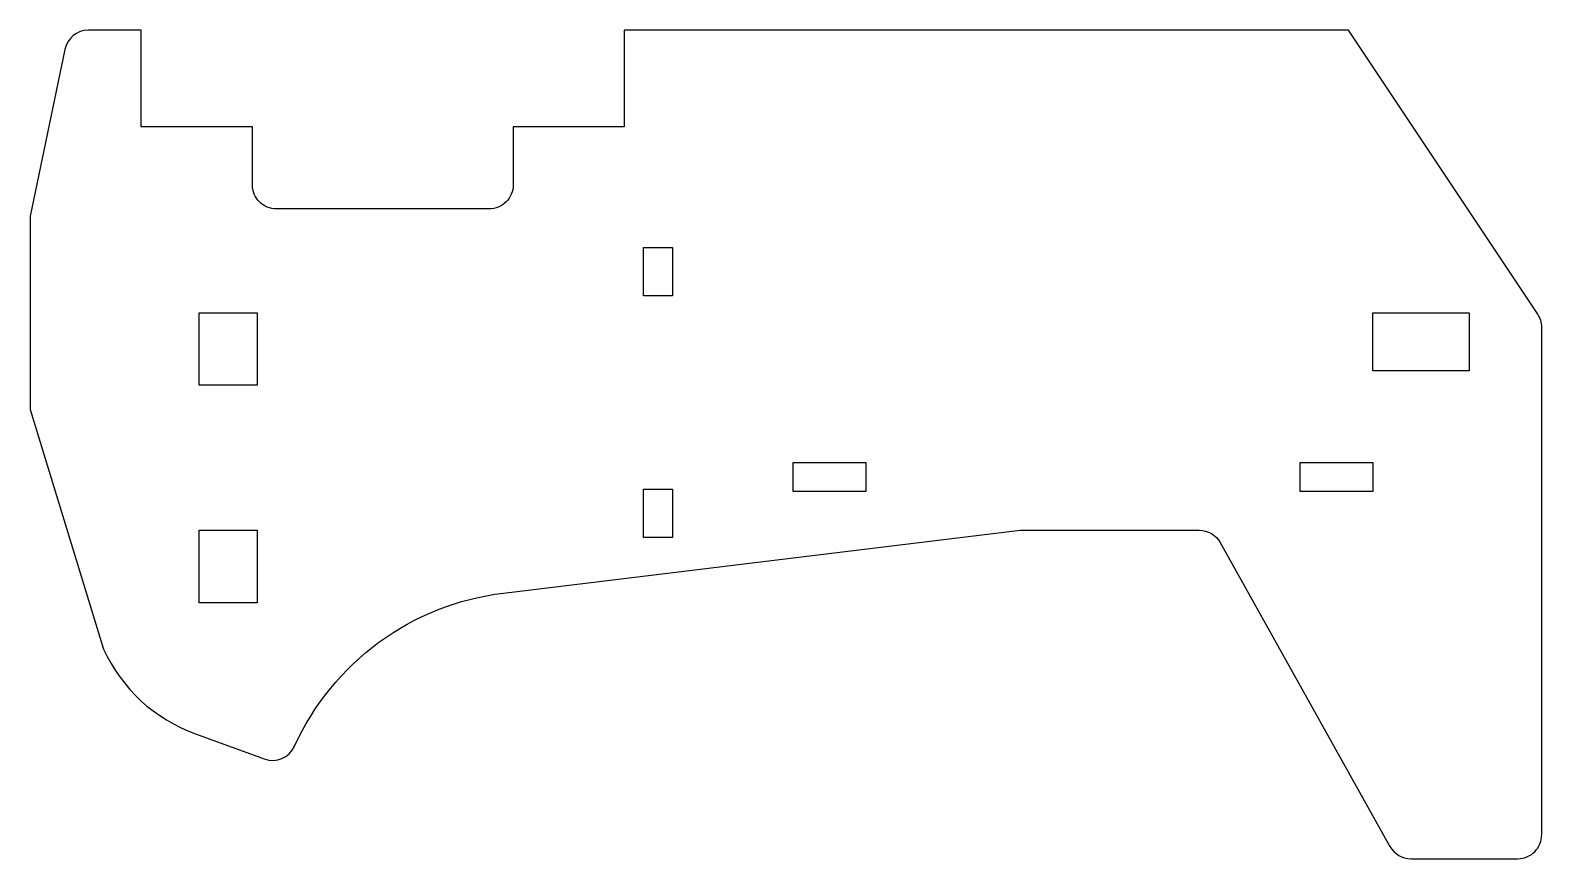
# Model space of a CAD drawing. Header units: millimetres. Extents: x -123 to 190, y -172 to 0.
import ezdxf

# ---------------------------------------------------------------- set-up
doc = ezdxf.new("R2010")
doc.units = ezdxf.units.MM

msp = doc.modelspace()

# ---------------------------------------------------------------- linework, layer by layer
msp.add_lwpolyline([(190, -61.51, 0.148069), (189.16, -58.74), (150, 0), (0, 0), (0, -20), (-23, -20), (-23, -32, -0.414214), (-28, -37), (-72, -37, -0.414214), (-77, -32), (-77, -20), (-100, -20), (-100, 0), (-110.93, 0, 0.355403), (-115.83, -3.98), (-123, -38.5), (-123, -78.5), (-107.81, -128.1, 0.200967), (-88.79, -145.66), (-74.53, -150.85, 0.391711), (-68.27, -148.22, -0.261581), (-25, -116.5), (82, -103.5), (119.07, -103.5, -0.271706), (123.43, -106.06), (158.57, -168.94, 0.271706), (162.93, -171.5), (185, -171.5, 0.414214), (190, -166.5)], format="xyb", close=True)
for points in [[(10, -55), (4, -55), (4, -45), (10, -45)], [(-88, -58.5), (-76, -58.5), (-76, -73.5), (-88, -73.5)], [(175, -58.5), (175, -70.5), (155, -70.5), (155, -58.5)], [(35, -95.5), (35, -89.5), (50, -89.5), (50, -95.5)], [(155, -95.5), (140, -95.5), (140, -89.5), (155, -89.5)], [(4, -105), (4, -95), (10, -95), (10, -105)], [(-76, -103.5), (-76, -118.5), (-88, -118.5), (-88, -103.5)]]:
    msp.add_lwpolyline(points, close=True)

doc.saveas('drawing.dxf')
